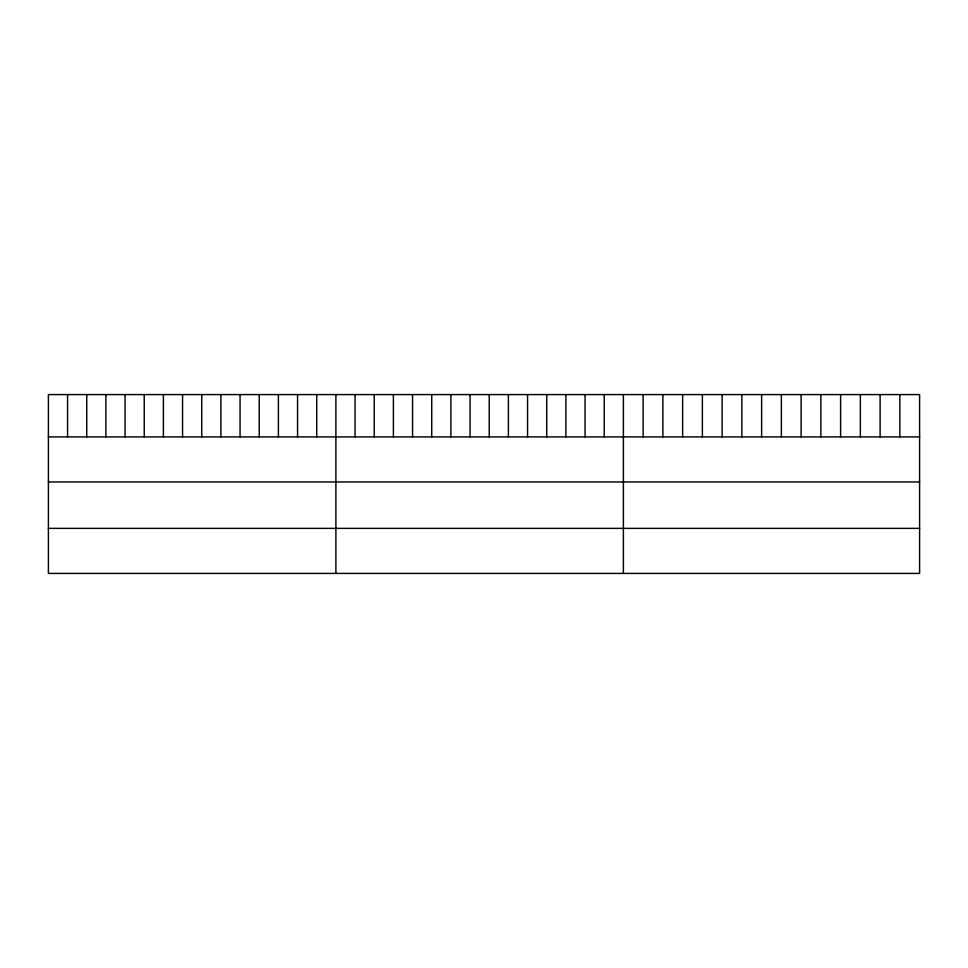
<?xml version="1.0" encoding="UTF-8"?>
<svg xmlns="http://www.w3.org/2000/svg" width="968" height="968" viewBox="0 0 968 968"><rect width="100%" height="100%" fill="white"/><g stroke="black" fill="none" stroke-linecap="round" stroke-linejoin="round"><path stroke-width="1.45" d="M919.6 436.907L919.6 573.419L48.4 573.419L48.4 394.581L919.6 394.581L919.6 436.907L48.4 436.907M48.4 481.955L919.6 481.955M48.4 528.371L919.6 528.371M899.853 394.581L899.853 436.907M880.106 394.581L880.106 436.907M860.358 394.581L860.358 436.907M840.611 394.581L840.611 436.907M820.864 394.581L820.864 436.907M801.117 394.581L801.117 436.907M781.37 394.581L781.37 436.907M761.622 394.581L761.622 436.907M741.875 394.581L741.875 436.907M722.128 394.581L722.128 436.907M702.381 394.581L702.381 436.907M682.634 394.581L682.634 436.907M662.886 394.581L662.886 436.907M643.139 394.581L643.139 436.907M623.392 394.581L623.392 573.419M604.226 394.581L604.226 436.907M585.059 394.581L585.059 436.907M565.893 394.581L565.893 436.907M546.726 394.581L546.726 436.907M527.56 394.581L527.56 436.907M508.394 394.581L508.394 436.907M489.227 394.581L489.227 436.907M470.061 394.581L470.061 436.907M450.894 394.581L450.894 436.907M431.728 394.581L431.728 436.907M412.562 394.581L412.562 436.907M393.395 394.581L393.395 436.907M374.229 394.581L374.229 436.907M355.062 394.581L355.062 436.907M335.896 394.581L335.896 573.419M316.73 394.581L316.73 436.907M297.563 394.581L297.563 436.907M278.397 394.581L278.397 436.907M259.23 394.581L259.23 436.907M240.064 394.581L240.064 436.907M220.898 394.581L220.898 436.907M201.731 394.581L201.731 436.907M182.565 394.581L182.565 436.907M163.398 394.581L163.398 436.907M144.232 394.581L144.232 436.907M125.066 394.581L125.066 436.907M105.899 394.581L105.899 436.907M86.733 394.581L86.733 436.907M67.566 394.581L67.566 436.907"/></g></svg>
